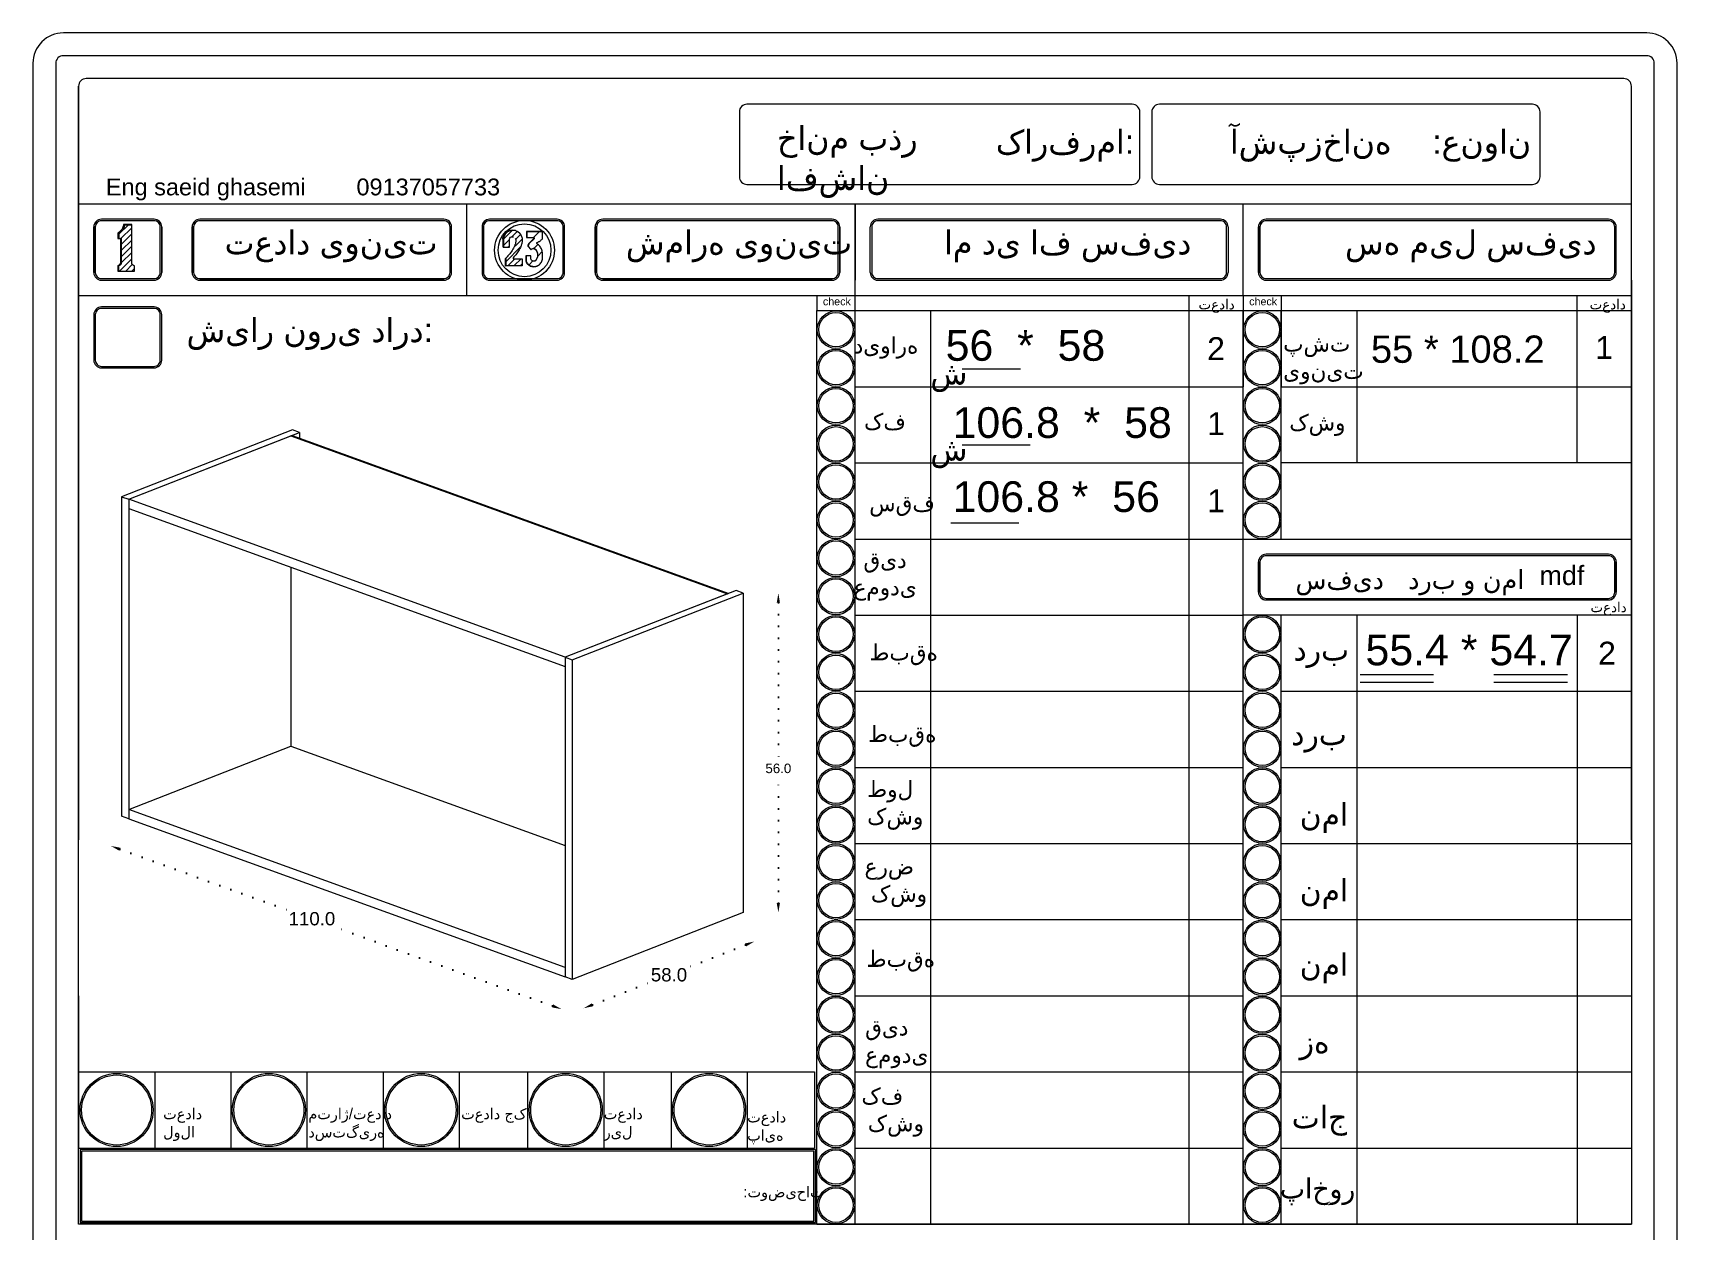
# Model space of a CAD drawing. Header units: inches. Extents: x -1979 to 7680, y -968 to 3127.
# Drawn here: x 4751.2 to 5183.2, y 2171.5 to 2486.3 of the extents above; entities that cross this region are included whole.
import ezdxf

# ---------------------------------------------------------------- set-up
doc = ezdxf.new("R2010")
doc.units = ezdxf.units.IN
doc.header["$MEASUREMENT"] = 0
doc.linetypes.add('ACAD_ISO07W100', pattern=[3, 0, -3])
doc.styles.get("Standard").update_dxf_attribs({"font": 'arial.ttf'})
doc.dimstyles.new('Copy of Standard', dxfattribs={"dimtxt": 2.5, "dimasz": 2.5, "dimexe": 0.18, "dimexo": 0.0625, "dimgap": 0.09, "dimtad": 0, "dimtih": 1, "dimtoh": 1, "dimdec": 1, "dimzin": 0, "dimdsep": 46, "dimtxsty": 'Standard', "dimcen": 0.09, "dimse1": 1, "dimse2": 1, "dimadec": 0, "dimazin": 0, "dimtfac": 1, "dimtdec": 1, "dimtix": 1, "dimtofl": 0, "dimtmove": 0, "dimatfit": 3, "dimfxl": 1, "dimtolj": 1, "dimtzin": 0, "dimarcsym": 0})
doc.dimstyles.get("Standard").update_dxf_attribs({"dimtxt": 3.5, "dimasz": 2.5, "dimexe": 0.18, "dimexo": 0.0625, "dimgap": 0.09, "dimtad": 0, "dimtih": 1, "dimtoh": 1, "dimdec": 1, "dimzin": 0, "dimdsep": 46, "dimtxsty": 'Standard', "dimcen": 0.09, "dimse1": 1, "dimse2": 1, "dimadec": 0, "dimazin": 0, "dimtfac": 1, "dimtdec": 1, "dimtix": 1, "dimtofl": 0, "dimtmove": 0, "dimatfit": 3, "dimfxl": 1, "dimtolj": 1, "dimtzin": 0, "dimarcsym": 0})

# ---------------------------------------------------------------- blocks, each defined once
blk = doc.blocks.new('*D516')
at = {"color": 0, "linetype": 'ACAD_ISO07W100', "lineweight": -2, "transparency": 16777216}
for p, q in [((4947.02, 2336.66), (4947.02, 2294.47)), ((4947.02, 2257.73), (4947.02, 2291.73))]:
    blk.add_line(p, q, dxfattribs=at)
at = {"color": 0, "transparency": 16777216}
for points in [[(4946.6, 2336.66), (4947.44, 2336.66), (4947.02, 2339.16)], [(4946.6, 2257.73), (4947.44, 2257.73), (4947.02, 2255.23)]]:
    blk.add_solid(points, dxfattribs=at)
at = {"layer": 'Defpoints', "color": 0, "transparency": 16777216}
for p in [(4937.76, 2339.16), (4947.02, 2339.16), (4937.76, 2255.23)]:
    blk.add_point(p, dxfattribs=at)
at = {"color": 0, "lineweight": 20, "transparency": 16777216, "insert": (4947.02, 2293.1), "char_height": 2.5, "attachment_point": 5}
blk.add_mtext('\\A1;56.0', dxfattribs=at)
blk = doc.blocks.new('*D517')
at = {"color": 0, "linetype": 'ACAD_ISO07W100', "lineweight": -2, "transparency": 16777216}
for p, q in [((4938.4, 2246.73), (4922.92, 2240.68)), ((4898.19, 2231.01), (4913.66, 2237.06))]:
    blk.add_line(p, q, dxfattribs=at)
at = {"color": 0, "transparency": 16777216}
for points in [[(4938.25, 2247.11), (4938.55, 2246.34), (4940.73, 2247.64)], [(4898.04, 2231.4), (4898.34, 2230.62), (4895.86, 2230.1)]]:
    blk.add_solid(points, dxfattribs=at)
at = {"layer": 'Defpoints', "color": 0, "transparency": 16777216}
for p in [(4937.76, 2255.23), (4892.89, 2237.69), (4895.86, 2230.1)]:
    blk.add_point(p, dxfattribs=at)
at = {"color": 0, "lineweight": 20, "transparency": 16777216, "insert": (4918.29, 2238.87), "char_height": 3.5, "attachment_point": 5}
blk.add_mtext('\\A1;58.0', dxfattribs=at)
blk = doc.blocks.new('*D518')
at = {"color": 0, "linetype": 'ACAD_ISO07W100', "lineweight": -2, "transparency": 16777216}
for p, q in [((4774, 2271.87), (4819.3, 2255.48)), ((4887.71, 2230.71), (4829.67, 2251.72))]:
    blk.add_line(p, q, dxfattribs=at)
at = {"color": 0, "transparency": 16777216}
for points in [[(4774.14, 2272.27), (4773.86, 2271.48), (4771.65, 2272.73)], [(4887.85, 2231.1), (4887.57, 2230.32), (4890.06, 2229.86)]]:
    blk.add_solid(points, dxfattribs=at)
at = {"layer": 'Defpoints', "color": 0, "transparency": 16777216}
for p in [(4774.48, 2280.56), (4771.65, 2272.73), (4892.89, 2237.69)]:
    blk.add_point(p, dxfattribs=at)
at = {"color": 0, "lineweight": 20, "transparency": 16777216, "insert": (4824.48, 2253.6), "char_height": 3.5, "attachment_point": 5}
blk.add_mtext('\\A1;110.0', dxfattribs=at)

msp = doc.modelspace()

# ---------------------------------------------------------------- hatches: boundary and pattern name
at = {"lineweight": 20}
h = msp.add_hatch(dxfattribs=at)
h.set_pattern_fill('ANSI31', color=256, scale=9.218651)
h.set_pattern_definition([(45, (4027.8975, 2974.9671), (-0.8148213, 0.8148213), [])])
h.paths.add_polyline_path([(4777.66, 2425.22), (4777.57, 2425.26), (4777.49, 2425.31), (4777.41, 2425.38), (4777.34, 2425.45), (4777.28, 2425.53), (4777.23, 2425.61), (4777.19, 2425.7), (4777.16, 2425.8), (4777.14, 2425.9), (4777.14, 2426), (4777.14, 2435.92), (4775.27, 2435.92), (4775.25, 2435.69), (4775.2, 2435.46), (4775.13, 2435.24), (4775.04, 2435.02), (4774.94, 2434.81), (4774.82, 2434.62), (4774.68, 2434.43), (4774.52, 2434.25), (4774.35, 2434.09), (4774.17, 2433.95), (4773.98, 2433.82), (4773.77, 2433.71), (4773.77, 2432.3), (4774.18, 2432.3), (4774.48, 2432.28), (4774.48, 2426.04), (4774.47, 2425.94), (4774.45, 2425.85), (4774.42, 2425.76), (4774.37, 2425.67), (4774.32, 2425.59), (4774.26, 2425.51), (4774.2, 2425.44), (4774.12, 2425.38), (4774.04, 2425.32), (4773.95, 2425.28), (4773.86, 2425.24), (4773.77, 2425.21), (4773.77, 2423.78), (4777.86, 2423.78), (4777.86, 2425.16), (4777.76, 2425.18)])
h = msp.add_hatch(dxfattribs=at)
h.set_pattern_fill('ANSI31', color=256, scale=9.218651)
h.set_pattern_definition([(45, (4239.4527, 3002.742), (-0.8148213, 0.8148213), [])])
h.paths.add_polyline_path([(4879.68, 2427), (4877.32, 2427), (4877.32, 2427.28), (4877.56, 2427.51), (4877.79, 2427.74), (4878.01, 2427.99), (4878.22, 2428.25), (4878.42, 2428.52), (4878.61, 2428.79), (4878.79, 2429.07), (4878.95, 2429.36), (4879.11, 2429.66), (4879.25, 2429.96), (4879.38, 2430.26), (4879.42, 2430.38), (4879.49, 2430.57), (4879.56, 2430.77), (4879.61, 2430.97), (4879.65, 2431.17), (4879.68, 2431.37), (4879.7, 2431.58), (4879.71, 2431.78), (4879.71, 2431.99), (4879.7, 2432.19), (4879.68, 2432.4), (4879.48, 2433.09), (4879.09, 2433.7), (4878.55, 2434.18), (4877.96, 2434.45), (4877.34, 2434.54), (4876.63, 2434.44), (4875.98, 2434.14), (4875.44, 2433.67), (4875.06, 2433.06), (4874.86, 2432.38), (4874.87, 2431.66), (4874.87, 2430.01), (4876.34, 2430.01), (4876.34, 2432.18), (4876.48, 2432.44), (4876.67, 2432.62), (4876.91, 2432.74), (4877.17, 2432.78), (4877.34, 2432.76), (4877.44, 2432.74), (4877.44, 2432.74), (4877.6, 2432.72), (4877.84, 2432.6), (4878.03, 2432.41), (4878.15, 2432.18), (4878.2, 2431.92), (4878.2, 2431.75), (4878.19, 2431.59), (4878.17, 2431.42), (4878.15, 2431.25), (4878.12, 2431.09), (4878.08, 2430.93), (4878.03, 2430.77), (4877.97, 2430.61), (4877.91, 2430.46), (4877.84, 2430.3), (4877.76, 2430.13), (4877.6, 2429.81), (4877.43, 2429.5), (4877.24, 2429.19), (4877.05, 2428.89), (4876.84, 2428.6), (4876.62, 2428.31), (4876.4, 2428.04), (4876.16, 2427.77), (4875.91, 2427.51), (4875.65, 2427.27), (4875.39, 2427.03), (4875.39, 2425.2), (4879.68, 2425.2)])
h = msp.add_hatch(dxfattribs=at)
h.set_pattern_fill('ANSI31', color=256, scale=17)
h.set_pattern_definition([(45, (3849.7208, 3316.925), (-1.502602, 1.502602), [])])
h.paths.add_polyline_path([(4885.05, 2434.13), (4880.94, 2434.13), (4880.94, 2432.55), (4882.73, 2432.55), (4882.83, 2432.52), (4882.83, 2432.25), (4881.57, 2430.97), (4881.49, 2430.88), (4881.45, 2430.83), (4881.42, 2430.78), (4881.39, 2430.72), (4881.37, 2430.67), (4881.35, 2430.61), (4881.34, 2430.55), (4881.32, 2430.49), (4881.31, 2430.37), (4881.31, 2430.31), (4882.06, 2429.44), (4882.08, 2429.47), (4882.18, 2429.54), (4882.28, 2429.59), (4882.38, 2429.63), (4882.5, 2429.65), (4882.61, 2429.66), (4882.71, 2429.66), (4882.82, 2429.65), (4882.94, 2429.63), (4883.04, 2429.59), (4883.14, 2429.54), (4883.23, 2429.47), (4883.32, 2429.39), (4883.45, 2429.22), (4883.57, 2429.04), (4883.67, 2428.84), (4883.75, 2428.64), (4883.81, 2428.43), (4883.85, 2428.21), (4883.86, 2427.99), (4883.85, 2427.77), (4883.81, 2427.55), (4883.76, 2427.34), (4883.68, 2427.14), (4883.58, 2426.94), (4883.51, 2426.8), (4883.42, 2426.67), (4883.29, 2426.56), (4883.15, 2426.48), (4883.06, 2426.45), (4882.9, 2426.4), (4882.74, 2426.39), (4882.58, 2426.4), (4882.42, 2426.45), (4882.28, 2426.53), (4882.16, 2426.64), (4882.06, 2426.77), (4881.99, 2426.91), (4881.99, 2427.73), (4880.75, 2427.73), (4880.75, 2426.4), (4880.84, 2426.2), (4880.94, 2426), (4881.07, 2425.81), (4881.22, 2425.64), (4881.39, 2425.49), (4881.56, 2425.35), (4881.76, 2425.24), (4881.96, 2425.14), (4882.17, 2425.06), (4882.39, 2425.01), (4882.61, 2424.98), (4882.84, 2424.97), (4883.11, 2424.99), (4883.38, 2425.05), (4883.64, 2425.13), (4883.83, 2425.22), (4884.03, 2425.34), (4884.25, 2425.51), (4884.45, 2425.7), (4884.62, 2425.91), (4884.77, 2426.14), (4884.89, 2426.39), (4884.99, 2426.65), (4885.05, 2426.91), (4885.05, 2428.3), (4885.04, 2428.57), (4885, 2428.84), (4884.95, 2429.1), (4884.87, 2429.36), (4884.77, 2429.6), (4884.64, 2429.84), (4884.5, 2430.07), (4884.34, 2430.28), (4884.16, 2430.48), (4883.97, 2430.67), (4883.76, 2430.83), (4883.54, 2430.98), (4883.54, 2431.25), (4883.68, 2431.3), (4883.83, 2431.36), (4883.97, 2431.42), (4884.1, 2431.49), (4884.24, 2431.57), (4884.37, 2431.65), (4884.49, 2431.74), (4884.61, 2431.84), (4884.73, 2431.94), (4884.84, 2432.04), (4884.95, 2432.16), (4885.05, 2432.27)])

# ---------------------------------------------------------------- linework, layer by layer
for p, q in [((4763.16, 2173.37), (4763.16, 2472.34)), ((5171.16, 2441.37), (4763.16, 2441.37)), ((4763.16, 2262.38), (4763.16, 2441.37)), ((4865.16, 2417.37), (4865.16, 2441.37)), ((4967.16, 2417.37), (4967.16, 2441.37)), ((4967.16, 2441.37), (4967.16, 2421.37)), ((5069.16, 2417.37), (5069.16, 2441.37)), ((4783, 2437.37), (4769.16, 2437.37)), ((4859.16, 2437.37), (4795, 2437.37)), ((4888.87, 2437.37), (4871.16, 2437.37)), ((4961.16, 2437.37), (4900.87, 2437.37)), ((5063.16, 2437.37), (4973.16, 2437.37)), ((5165.16, 2437.37), (5075.16, 2437.37)), ((4767.16, 2423.37), (4767.16, 2435.37)), ((4773.77, 2433.71), (4773.77, 2432.3)), ((4785, 2435.37), (4785, 2423.37)), ((4793, 2423.37), (4793, 2435.37)), ((4861.16, 2423.37), (4861.16, 2435.37)), ((4869.16, 2435.37), (4869.16, 2423.37)), ((4880.83, 2434.18), (4880.83, 2432.55)), ((4880.83, 2432.55), (4880.94, 2432.55)), ((4880.94, 2434.13), (4880.94, 2432.55)), ((4880.94, 2432.55), (4882.73, 2432.55)), ((4882.73, 2432.55), (4882.83, 2432.52)), ((4882.83, 2432.52), (4882.83, 2432.25)), ((4890.87, 2423.37), (4890.87, 2435.37)), ((4898.87, 2423.37), (4898.87, 2435.37)), ((4963.16, 2435.37), (4963.16, 2423.37)), ((4971.16, 2423.37), (4971.16, 2435.37)), ((5065.16, 2435.37), (5065.16, 2423.37)), ((5073.16, 2423.37), (5073.16, 2435.37)), ((5167.16, 2423.37), (5167.16, 2435.37)), ((4773.77, 2423.78), (4777.86, 2423.78)), ((4883.06, 2426.45), (4882.9, 2426.4)), ((4769.16, 2421.37), (4783, 2421.37)), ((4859.16, 2421.37), (4795, 2421.37)), ((4871.16, 2421.37), (4888.87, 2421.37)), ((4961.16, 2421.37), (4900.87, 2421.37)), ((4973.16, 2421.37), (5063.16, 2421.37)), ((5075.16, 2421.37), (5165.16, 2421.37)), ((5171.16, 2421.37), (5171.16, 2173.37)), ((4763.16, 2417.37), (5171.16, 2417.37)), ((4957.16, 2417.37), (4957.16, 2413.37)), ((4967.16, 2173.37), (4967.16, 2417.37)), ((5054.98, 2173.37), (5054.98, 2417.37)), ((5069.16, 2417.37), (5069.16, 2393.37)), ((5079.16, 2417.37), (5079.16, 2393.37)), ((5156.94, 2373.37), (5156.94, 2417.37)), ((4957.16, 2413.37), (5171.16, 2413.37)), ((4957.16, 2173.37), (4957.16, 2413.37)), ((4986.97, 2413.37), (4986.97, 2173.37)), ((5069.16, 2257.37), (5069.16, 2413.37)), ((5069.16, 2173.37), (5069.16, 2413.37)), ((5079.16, 2353.37), (5079.16, 2413.37)), ((5079.16, 2353.37), (5079.16, 2413.37)), ((5079.16, 2413.37), (5079.16, 2393.37)), ((5098.97, 2413.37), (5098.97, 2373.37)), ((4995.32, 2398.12), (5010.65, 2398.12)), ((4967.16, 2393.37), (5069.16, 2393.37)), ((5079.16, 2393.37), (5171.16, 2393.37)), ((4995.32, 2378.12), (5013.21, 2378.12)), ((4967.16, 2373.37), (5069.16, 2373.37)), ((5171.16, 2373.37), (5079.16, 2373.37)), ((5171.16, 2373.37), (5151.16, 2373.37)), ((4992.32, 2357.62), (5010.21, 2357.62)), ((4967.16, 2353.37), (5171.16, 2353.37)), ((5073.16, 2339.37), (5073.16, 2347.37)), ((5165.16, 2349.37), (5075.16, 2349.37)), ((5167.16, 2347.37), (5167.16, 2339.37)), ((5165.16, 2337.37), (5075.16, 2337.37)), ((4967.16, 2333.37), (5069.16, 2333.37)), ((5171.16, 2333.37), (5069.16, 2333.37)), ((5079.16, 2173.37), (5079.16, 2333.37)), ((5098.97, 2333.37), (5098.97, 2173.37)), ((5156.94, 2333.37), (5156.94, 2173.37)), ((5099.85, 2317.76), (5119.19, 2317.76)), ((5099.85, 2315.75), (5119.19, 2315.75)), ((5135.03, 2317.76), (5154.36, 2317.76)), ((5135.03, 2315.75), (5154.36, 2315.75)), ((4967.16, 2313.37), (5069.16, 2313.37)), ((4967.16, 2313.37), (4986.97, 2313.37)), ((4967.16, 2313.37), (5069.16, 2313.37)), ((5035.67, 2313.37), (5069.16, 2313.37)), ((5079.16, 2313.37), (5171.16, 2313.37)), ((4967.16, 2293.37), (4986.97, 2293.37)), ((4967.16, 2293.37), (5069.16, 2293.37)), ((5079.16, 2293.37), (5171.16, 2293.37)), ((5079.16, 2293.37), (5171.16, 2293.37)), ((4967.16, 2273.37), (5069.16, 2273.37)), ((5079.16, 2273.37), (5171.16, 2273.37)), ((4967.16, 2253.37), (5069.16, 2253.37)), ((5054.98, 2253.37), (5069.16, 2253.37)), ((5079.16, 2253.37), (5171.16, 2253.37)), ((4763.16, 2233.37), (4763.16, 2193.37)), ((4763.16, 2233.37), (4763.16, 2193.37)), ((4967.16, 2233.37), (5069.16, 2233.37)), ((5054.98, 2233.37), (5069.16, 2233.37)), ((5079.16, 2233.37), (5171.16, 2233.37)), ((5079.16, 2233.37), (5171.16, 2233.37)), ((4763.16, 2213.37), (4956.54, 2213.37)), ((4783.16, 2213.37), (4783.16, 2193.37)), ((4803.16, 2213.37), (4803.16, 2193.37)), ((4823.16, 2213.37), (4823.16, 2193.37)), ((4843.16, 2213.37), (4843.16, 2193.37)), ((4863.16, 2213.37), (4863.16, 2193.37)), ((4881.15, 2213.37), (4881.15, 2193.37)), ((4901.15, 2213.37), (4901.15, 2193.37)), ((4918.83, 2213.37), (4918.83, 2193.37)), ((4938.83, 2213.37), (4938.83, 2193.37)), ((4956.54, 2213.37), (4956.54, 2193.37)), ((4967.16, 2213.37), (5069.16, 2213.37)), ((4967.16, 2213.37), (5069.16, 2213.37)), ((5054.98, 2213.37), (5069.16, 2213.37)), ((5079.16, 2213.37), (5171.16, 2213.37)), ((5079.16, 2213.37), (5171.16, 2213.37)), ((4763.16, 2193.37), (4956.54, 2193.37)), ((4967.16, 2193.37), (5069.16, 2193.37)), ((4967.16, 2193.37), (5069.16, 2193.37)), ((5054.98, 2193.37), (5069.16, 2193.37)), ((5079.16, 2193.37), (5171.16, 2193.37)), ((5079.16, 2193.37), (5171.16, 2193.37)), ((4957.16, 2173.37), (4763.16, 2173.37)), ((4957.16, 2173.37), (5069.16, 2173.37)), ((4957.16, 2173.37), (5171.16, 2173.37)), ((4957.16, 2173.37), (5069.16, 2173.37))]:
    msp.add_line(p, q, dxfattribs=at)
at = {"linetype": 'Continuous', "lineweight": 20, "extrusion": (0, 0.92657, 0.376122)}
for p, q in [((4819.35, 2382.02), (4774.48, 2364.49)), ((4776.35, 2363.81), (4821.21, 2381.35)), ((4776.35, 2363.81), (4818.97, 2380.47)), ((4819.31, 2380.6), (4818.97, 2380.47)), ((4933.65, 2338.96), (4818.97, 2380.47)), ((4818.97, 2380.47), (4933.65, 2338.96)), ((4819.31, 2380.6), (4933.99, 2339.09)), ((4821.21, 2381.35), (4819.35, 2382.02)), ((4821.21, 2381.35), (4821.21, 2379.91)), ((4774.48, 2364.49), (4776.35, 2363.81)), ((4774.48, 2364.49), (4774.48, 2280.56)), ((4891.03, 2322.3), (4776.35, 2363.81)), ((4776.35, 2363.81), (4776.35, 2361.41)), ((4776.35, 2363.81), (4776.35, 2279.88)), ((4776.35, 2361.41), (4891.03, 2319.9)), ((4818.97, 2345.98), (4818.97, 2298.94)), ((4935.9, 2339.83), (4891.03, 2322.3)), ((4933.65, 2338.96), (4891.03, 2322.3)), ((4892.89, 2321.62), (4937.76, 2339.16)), ((4933.99, 2339.09), (4933.65, 2338.96)), ((4937.76, 2339.16), (4935.9, 2339.83)), ((4937.76, 2339.16), (4937.76, 2255.23)), ((4891.03, 2322.3), (4891.03, 2319.9)), ((4891.03, 2322.3), (4892.89, 2321.62)), ((4891.03, 2322.3), (4891.03, 2238.37)), ((4892.89, 2321.62), (4892.89, 2237.69)), ((4776.35, 2282.28), (4818.97, 2298.94)), ((4818.97, 2298.94), (4891.03, 2272.85)), ((4891.03, 2240.77), (4776.35, 2282.28)), ((4776.35, 2282.28), (4776.35, 2279.88)), ((4776.35, 2279.88), (4774.48, 2280.56)), ((4776.35, 2279.88), (4891.03, 2238.37)), ((4937.76, 2255.23), (4892.89, 2237.69)), ((4891.03, 2240.77), (4891.03, 2238.37)), ((4892.89, 2237.69), (4891.03, 2238.37))]:
    msp.add_line(p, q, dxfattribs=at)
at = {"lineweight": 20}
for points in [[(4759.16, 1880.34), (5175.16, 1880.34, 0.414214), (5183.16, 1888.34), (5183.16, 2478.34, 0.414214), (5175.16, 2486.34), (4759.16, 2486.34, 0.414214), (4751.16, 2478.34), (4751.16, 1888.34, 0.414214)], [(4759.16, 1886.34), (5175.16, 1886.34, 0.414214), (5177.16, 1888.34), (5177.16, 2478.34, 0.414214), (5175.16, 2480.34), (4759.16, 2480.34, 0.414214), (4757.16, 2478.34), (4757.16, 1888.34, 0.414214)], [(5042.01, 2465.58, 0.414214), (5040.01, 2467.58), (4938.77, 2467.58, 0.414214), (4936.77, 2465.58), (4936.77, 2448.55, 0.414214), (4938.77, 2446.55), (5040.01, 2446.55, 0.414214), (5042.01, 2448.55)], [(5047.14, 2446.55), (5145.14, 2446.55, 0.414214), (5147.14, 2448.55), (5147.14, 2465.58, 0.414214), (5145.14, 2467.58), (5047.14, 2467.58, 0.414214), (5045.14, 2465.58), (5045.14, 2448.55, 0.414214)], [(5147.14, 2465.58, 0.414214), (5145.14, 2467.58), (5047.14, 2467.58, 0.414214), (5045.14, 2465.58), (5045.14, 2448.55, 0.414214), (5047.14, 2446.55), (5145.14, 2446.55, 0.414214), (5147.14, 2448.55)], [(4785, 2435.37, 0.414214), (4783, 2437.37), (4769.16, 2437.37, 0.414214), (4767.16, 2435.37), (4767.16, 2423.37, 0.414214), (4769.16, 2421.37), (4783, 2421.37, 0.414214), (4785, 2423.37)], [(4784.6, 2435.37, 0.414214), (4783, 2436.97), (4769.16, 2436.97, 0.414214), (4767.56, 2435.37), (4767.56, 2423.37, 0.414214), (4769.16, 2421.77), (4783, 2421.77, 0.414214), (4784.6, 2423.37)], [(4861.16, 2435.37, 0.414214), (4859.16, 2437.37), (4795, 2437.37, 0.414214), (4793, 2435.37), (4793, 2423.37, 0.414214), (4795, 2421.37), (4859.16, 2421.37, 0.414214), (4861.16, 2423.37)], [(4860.76, 2435.37, 0.414214), (4859.16, 2436.97), (4795, 2436.97, 0.414214), (4793.4, 2435.37), (4793.4, 2423.37, 0.414214), (4795, 2421.77), (4859.16, 2421.77, 0.414214), (4860.76, 2423.37)], [(4890.87, 2435.37, 0.414214), (4888.87, 2437.37), (4871.16, 2437.37, 0.414214), (4869.16, 2435.37), (4869.16, 2423.37, 0.414214), (4871.16, 2421.37), (4888.87, 2421.37, 0.414214), (4890.87, 2423.37)], [(4890.47, 2435.37, 0.414214), (4888.87, 2436.97), (4871.16, 2436.97, 0.414214), (4869.56, 2435.37), (4869.56, 2423.37, 0.414214), (4871.16, 2421.77), (4888.87, 2421.77, 0.414214), (4890.47, 2423.37)], [(4963.16, 2435.37, 0.414214), (4961.16, 2437.37), (4900.87, 2437.37, 0.414214), (4898.87, 2435.37), (4898.87, 2423.37, 0.414214), (4900.87, 2421.37), (4961.16, 2421.37, 0.414214), (4963.16, 2423.37)], [(4962.76, 2435.37, 0.414214), (4961.16, 2436.97), (4900.87, 2436.97, 0.414214), (4899.27, 2435.37), (4899.27, 2423.37, 0.414214), (4900.87, 2421.77), (4961.16, 2421.77, 0.414214), (4962.76, 2423.37)], [(5064.76, 2435.37, 0.414214), (5063.16, 2436.97), (4973.16, 2436.97, 0.414214), (4971.56, 2435.37), (4971.56, 2423.37, 0.414214), (4973.16, 2421.77), (5063.16, 2421.77, 0.414214), (5064.76, 2423.37)], [(5167.16, 2435.37, 0.414214), (5165.16, 2437.37), (5075.16, 2437.37, 0.414214), (5073.16, 2435.37), (5073.16, 2423.37, 0.414214), (5075.16, 2421.37), (5165.16, 2421.37, 0.414214), (5167.16, 2423.37)], [(5166.76, 2435.37, 0.414214), (5165.16, 2436.97), (5075.16, 2436.97, 0.414214), (5073.56, 2435.37), (5073.56, 2423.37, 0.414214), (5075.16, 2421.77), (5165.16, 2421.77, 0.414214), (5166.76, 2423.37)], [(4785, 2412.33, 0.414214), (4783, 2414.33), (4769.16, 2414.33, 0.414214), (4767.16, 2412.33), (4767.16, 2400.33, 0.414214), (4769.16, 2398.33), (4783, 2398.33, 0.414214), (4785, 2400.33)], [(4785, 2412.33, 0.414214), (4783, 2414.33), (4769.16, 2414.33, 0.414214), (4767.16, 2412.33), (4767.16, 2400.33, 0.414214), (4769.16, 2398.33), (4783, 2398.33, 0.414214), (4785, 2400.33)], [(4784.6, 2412.33, 0.414214), (4783, 2413.93), (4769.16, 2413.93, 0.414214), (4767.56, 2412.33), (4767.56, 2400.33, 0.414214), (4769.16, 2398.73), (4783, 2398.73, 0.414214), (4784.6, 2400.33)], [(4784.6, 2412.33, 0.414214), (4783, 2413.93), (4769.16, 2413.93, 0.414214), (4767.56, 2412.33), (4767.56, 2400.33, 0.414214), (4769.16, 2398.73), (4783, 2398.73, 0.414214), (4784.6, 2400.33)], [(5167.16, 2347.37, 0.414214), (5165.16, 2349.37), (5075.16, 2349.37, 0.414214), (5073.16, 2347.37), (5073.16, 2339.37, 0.414214), (5075.16, 2337.37), (5165.16, 2337.37, 0.414214), (5167.16, 2339.37)], [(5166.76, 2347.37, 0.414214), (5165.16, 2348.97), (5075.16, 2348.97, 0.414214), (5073.56, 2347.37), (5073.56, 2339.37, 0.414214), (5075.16, 2337.77), (5165.16, 2337.77, 0.414214), (5166.76, 2339.37)]]:
    msp.add_lwpolyline(points, format="xyb", close=True, dxfattribs=at)
for points in [[(5171.16, 2274.31), (5171.16, 2472.34, 0.414214), (5169.16, 2474.34), (4765.16, 2474.34, 0.414214), (4763.16, 2472.34), (4763.16, 2274.31)], [(5042.01, 2465.58, 0.414214), (5040.01, 2467.58), (4938.77, 2467.58, 0.414214), (4936.77, 2465.58), (4936.77, 2448.55, 0.414214), (4938.77, 2446.55), (5040.01, 2446.55, 0.414214), (5042.01, 2448.55), (5042.01, 2465.58)]]:
    msp.add_lwpolyline(points, format="xyb", dxfattribs=at)
for points in [[(4773.45, 2423.72), (4777.86, 2423.72), (4777.86, 2423.78), (4777.86, 2425.16), (4777.76, 2425.18), (4777.66, 2425.22), (4777.57, 2425.26), (4777.49, 2425.31), (4777.41, 2425.38), (4777.34, 2425.45), (4777.28, 2425.53), (4777.23, 2425.61), (4777.19, 2425.7), (4777.16, 2425.8), (4777.14, 2425.9), (4777.14, 2426), (4777.14, 2435.92), (4777.14, 2435.98), (4774.97, 2435.98), (4774.94, 2435.75), (4774.9, 2435.52), (4774.83, 2435.29), (4774.74, 2435.07), (4774.64, 2434.86), (4774.51, 2434.66), (4774.37, 2434.47), (4774.21, 2434.3), (4774.04, 2434.13), (4773.86, 2433.99), (4773.66, 2433.86), (4773.45, 2433.74), (4773.45, 2432.3), (4773.77, 2432.3), (4774.18, 2432.3), (4774.18, 2426), (4774.16, 2425.9), (4774.14, 2425.81), (4774.11, 2425.71), (4774.06, 2425.62), (4774.01, 2425.54), (4773.95, 2425.46), (4773.88, 2425.39), (4773.81, 2425.33), (4773.73, 2425.27), (4773.64, 2425.23), (4773.55, 2425.19), (4773.45, 2425.16), (4773.45, 2423.72), (4773.77, 2423.78), (4773.77, 2425.21), (4773.86, 2425.24), (4773.95, 2425.28), (4774.04, 2425.32), (4774.12, 2425.38), (4774.2, 2425.44), (4774.26, 2425.51), (4774.32, 2425.59), (4774.37, 2425.67), (4774.42, 2425.76), (4774.45, 2425.85), (4774.47, 2425.94), (4774.48, 2426.04), (4774.48, 2432.28), (4774.18, 2432.3)], [(4773.45, 2433.74), (4773.77, 2433.71), (4773.98, 2433.82), (4774.17, 2433.95), (4774.35, 2434.09), (4774.52, 2434.25), (4774.68, 2434.43), (4774.82, 2434.62), (4774.94, 2434.81), (4775.04, 2435.02), (4775.13, 2435.24), (4775.2, 2435.46), (4775.25, 2435.69), (4775.27, 2435.92)], [(4774.97, 2435.98), (4775.27, 2435.92), (4777.14, 2435.92)], [(4874.68, 2430.01), (4874.68, 2431.68), (4874.67, 2432.4), (4874.87, 2433.09), (4875.26, 2433.7), (4875.8, 2434.18), (4876.46, 2434.48), (4877.17, 2434.59), (4877.89, 2434.48), (4877.96, 2434.45), (4878.55, 2434.18), (4879.09, 2433.7), (4879.48, 2433.09), (4879.68, 2432.4), (4879.7, 2432.19), (4879.71, 2431.99), (4879.71, 2431.78), (4879.7, 2431.58), (4879.68, 2431.37), (4879.65, 2431.17), (4879.61, 2430.97), (4879.56, 2430.77), (4879.49, 2430.57), (4879.42, 2430.38), (4879.38, 2430.26), (4879.25, 2429.96), (4879.11, 2429.66), (4878.95, 2429.36), (4878.79, 2429.07), (4878.61, 2428.79), (4878.42, 2428.52), (4878.22, 2428.25), (4878.01, 2427.99), (4877.79, 2427.74), (4877.56, 2427.51), (4877.32, 2427.28), (4877.32, 2427), (4879.68, 2427), (4879.68, 2425.2), (4879.68, 2425.16), (4875.2, 2425.16)], [(4874.68, 2430.01), (4874.87, 2430.01), (4876.34, 2430.01), (4876.34, 2432.13), (4876.36, 2432.2), (4876.48, 2432.44), (4876.67, 2432.63), (4876.91, 2432.75), (4877.18, 2432.79), (4877.34, 2432.76), (4877.44, 2432.75), (4877.44, 2432.74)], [(4874.87, 2430.01), (4874.87, 2431.66), (4874.86, 2432.38), (4875.06, 2433.06), (4875.44, 2433.67), (4875.98, 2434.14), (4876.63, 2434.44), (4877.34, 2434.54), (4877.96, 2434.45)], [(4877.87, 2432.44), (4877.99, 2432.2), (4878.04, 2431.94), (4878.04, 2431.77), (4878.03, 2431.6), (4878.02, 2431.43), (4877.99, 2431.27), (4877.96, 2431.1), (4877.92, 2430.94), (4877.87, 2430.78), (4877.82, 2430.62), (4877.75, 2430.46), (4877.68, 2430.31), (4877.6, 2430.13), (4877.44, 2429.81), (4877.27, 2429.49), (4877.08, 2429.18), (4876.88, 2428.88), (4876.67, 2428.58), (4876.45, 2428.3), (4876.22, 2428.02), (4875.98, 2427.75), (4875.73, 2427.49), (4875.47, 2427.24), (4875.2, 2427), (4875.2, 2425.16), (4875.39, 2425.2), (4879.68, 2425.2)], [(4882.73, 2432.27), (4881.46, 2430.98), (4881.38, 2430.89), (4881.34, 2430.84), (4881.31, 2430.79), (4881.28, 2430.73), (4881.26, 2430.68), (4881.24, 2430.62), (4881.22, 2430.56), (4881.21, 2430.5), (4881.2, 2430.38), (4881.2, 2430.32), (4882, 2429.39), (4882.06, 2429.44), (4882.08, 2429.47), (4882.18, 2429.54), (4882.28, 2429.59), (4882.38, 2429.63), (4882.5, 2429.65), (4882.61, 2429.66)], [(4882.73, 2432.55), (4882.73, 2432.27), (4882.83, 2432.25), (4881.57, 2430.97), (4881.49, 2430.88), (4881.45, 2430.83), (4881.42, 2430.78), (4881.39, 2430.72), (4881.37, 2430.67), (4881.35, 2430.61), (4881.34, 2430.55), (4881.32, 2430.49), (4881.31, 2430.37), (4881.31, 2430.31), (4882.06, 2429.44)], [(4884.25, 2425.51), (4884.45, 2425.7), (4884.62, 2425.91), (4884.77, 2426.14), (4884.89, 2426.39), (4884.99, 2426.65), (4885.05, 2426.91), (4885.05, 2428.3), (4885.04, 2428.57), (4885, 2428.84), (4884.95, 2429.1), (4884.87, 2429.36), (4884.77, 2429.6), (4884.64, 2429.84), (4884.5, 2430.07), (4884.34, 2430.28), (4884.16, 2430.48), (4883.97, 2430.67), (4883.76, 2430.83), (4883.54, 2430.98), (4883.54, 2431.25), (4883.68, 2431.3), (4883.83, 2431.36), (4883.97, 2431.42), (4884.1, 2431.49), (4884.24, 2431.57), (4884.37, 2431.65), (4884.49, 2431.74), (4884.61, 2431.84), (4884.73, 2431.94), (4884.84, 2432.04), (4884.95, 2432.16), (4885.05, 2432.27), (4885.05, 2434.13)], [(4875.2, 2427), (4875.39, 2427.03), (4875.39, 2425.2)], [(4882.9, 2426.4), (4882.74, 2426.39), (4882.58, 2426.4), (4882.42, 2426.45), (4882.28, 2426.53), (4882.16, 2426.64), (4882.06, 2426.77), (4881.99, 2426.91), (4881.99, 2427.73), (4880.75, 2427.73), (4880.63, 2427.73), (4880.63, 2426.37), (4880.72, 2426.16), (4880.83, 2425.96), (4880.96, 2425.78), (4881.11, 2425.6), (4881.27, 2425.45), (4881.45, 2425.31), (4881.65, 2425.19), (4881.85, 2425.09), (4882.07, 2425.02), (4882.29, 2424.96), (4882.51, 2424.93), (4882.74, 2424.92), (4883.02, 2424.95), (4883.28, 2425), (4883.55, 2425.09), (4883.8, 2425.2), (4883.83, 2425.22), (4884.03, 2425.34), (4884.25, 2425.51)], [(4880.75, 2427.73), (4880.75, 2426.4), (4880.84, 2426.2), (4880.94, 2426), (4881.07, 2425.81), (4881.22, 2425.64), (4881.39, 2425.49), (4881.56, 2425.35), (4881.76, 2425.24), (4881.96, 2425.14), (4882.17, 2425.06), (4882.39, 2425.01), (4882.61, 2424.98), (4882.84, 2424.97), (4883.11, 2424.99), (4883.38, 2425.05), (4883.64, 2425.13), (4883.83, 2425.22)]]:
    msp.add_lwpolyline(points, dxfattribs=at)
for points in [[(4880.94, 2434.13), (4885.05, 2434.13), (4885.05, 2434.18), (4880.83, 2434.18)], [(4882.82, 2429.65), (4882.71, 2429.66), (4882.61, 2429.66), (4882.73, 2429.65), (4882.84, 2429.63), (4882.95, 2429.59), (4883.05, 2429.54), (4883.14, 2429.47), (4883.22, 2429.39), (4883.36, 2429.22), (4883.48, 2429.03), (4883.59, 2428.83), (4883.67, 2428.63), (4883.72, 2428.41), (4883.76, 2428.2), (4883.77, 2427.97), (4883.76, 2427.75), (4883.73, 2427.53), (4883.67, 2427.32), (4883.59, 2427.11), (4883.49, 2426.91), (4883.42, 2426.77), (4883.32, 2426.64), (4883.2, 2426.53), (4883.06, 2426.45), (4883.15, 2426.48), (4883.29, 2426.56), (4883.42, 2426.67), (4883.51, 2426.8), (4883.58, 2426.94), (4883.68, 2427.14), (4883.76, 2427.34), (4883.81, 2427.55), (4883.85, 2427.77), (4883.86, 2427.99), (4883.85, 2428.21), (4883.81, 2428.43), (4883.75, 2428.64), (4883.67, 2428.84), (4883.57, 2429.04), (4883.45, 2429.22), (4883.32, 2429.39), (4883.23, 2429.47), (4883.14, 2429.54), (4883.04, 2429.59), (4882.94, 2429.63)], [(4763.16, 2417.37), (5171.16, 2417.37), (5171.16, 2173.37), (4763.16, 2173.37)], [(4957.16, 2173.37), (4763.16, 2173.37), (4763.16, 2417.37), (5171.16, 2417.37), (5171.16, 2173.37)], [(4956.76, 2192.97), (4763.56, 2192.97), (4763.56, 2173.77), (4956.76, 2173.77)], [(4956.36, 2192.57), (4763.96, 2192.57), (4763.96, 2174.17), (4956.36, 2174.17)]]:
    msp.add_lwpolyline(points, close=True, dxfattribs=at)
for centre, radius in [((4880.34, 2429.23), 7.86), ((4880.34, 2429.23), 6.94), ((4962.16, 2408.37), 4.92), ((4962.16, 2408.37), 4.52), ((5074.16, 2408.37), 4.92), ((5074.16, 2408.37), 4.52), ((4962.16, 2398.37), 4.92), ((4962.16, 2398.37), 4.52), ((5074.16, 2398.37), 4.92), ((5074.16, 2398.37), 4.52), ((4962.16, 2388.37), 4.92), ((5074.16, 2388.37), 4.92), ((4962.16, 2388.37), 4.52), ((5074.16, 2388.37), 4.52), ((4962.16, 2378.37), 4.92), ((4962.16, 2378.37), 4.52), ((5074.16, 2378.37), 4.92), ((5074.16, 2378.37), 4.52), ((4962.16, 2368.37), 4.92), ((4962.16, 2368.37), 4.52), ((5074.16, 2368.37), 4.92), ((5074.16, 2368.37), 4.52), ((4962.16, 2358.37), 4.92), ((5074.16, 2358.37), 4.92), ((4962.16, 2358.37), 4.52), ((5074.16, 2358.37), 4.52), ((4962.16, 2348.37), 4.92), ((4962.16, 2348.37), 4.52), ((4962.16, 2338.37), 4.92), ((4962.16, 2338.37), 4.52), ((4962.16, 2328.37), 4.92), ((4962.16, 2328.37), 4.52), ((5074.16, 2328.37), 4.92), ((5074.16, 2328.37), 4.52), ((4962.16, 2318.37), 4.92), ((4962.16, 2318.37), 4.52), ((5074.16, 2318.37), 4.92), ((5074.16, 2318.37), 4.52), ((4962.16, 2308.37), 4.92), ((4962.16, 2308.37), 4.52), ((5074.16, 2308.37), 4.92), ((5074.16, 2308.37), 4.52), ((4962.16, 2298.37), 4.92), ((4962.16, 2298.37), 4.52), ((5074.16, 2298.37), 4.92), ((5074.16, 2298.37), 4.52), ((4962.16, 2288.37), 4.92), ((4962.16, 2288.37), 4.52), ((5074.16, 2288.37), 4.92), ((5074.16, 2288.37), 4.52), ((4962.16, 2278.37), 4.92), ((4962.16, 2278.37), 4.52), ((5074.16, 2278.37), 4.92), ((5074.16, 2278.37), 4.52), ((4962.16, 2268.37), 4.92), ((4962.16, 2268.37), 4.52), ((5074.16, 2268.37), 4.92), ((5074.16, 2268.37), 4.52), ((4962.16, 2258.37), 4.92), ((4962.16, 2258.37), 4.52), ((5074.16, 2258.37), 4.92), ((5074.16, 2258.37), 4.52), ((4962.16, 2248.37), 4.92), ((4962.16, 2248.37), 4.52), ((5074.16, 2248.37), 4.92), ((5074.16, 2248.37), 4.52), ((4962.16, 2238.37), 4.92), ((4962.16, 2238.37), 4.52), ((5074.16, 2238.37), 4.92), ((5074.16, 2238.37), 4.52), ((4962.16, 2228.37), 4.92), ((4962.16, 2228.37), 4.52), ((5074.16, 2228.37), 4.92), ((5074.16, 2228.37), 4.52), ((4962.16, 2218.37), 4.92), ((4962.16, 2218.37), 4.52), ((5074.16, 2218.37), 4.92), ((5074.16, 2218.37), 4.52), ((4773.16, 2203.37), 9.6), ((4773.16, 2203.37), 9.2), ((4813.16, 2203.37), 9.6), ((4813.16, 2203.37), 9.2), ((4853.16, 2203.37), 9.6), ((4853.16, 2203.37), 9.2), ((4891.15, 2203.37), 9.6), ((4891.15, 2203.37), 9.2), ((4928.83, 2203.37), 9.6), ((4928.83, 2203.37), 9.2), ((4962.16, 2208.37), 4.92), ((4962.16, 2208.37), 4.52), ((5074.16, 2208.37), 4.92), ((5074.16, 2208.37), 4.52), ((4962.16, 2198.37), 4.92), ((5074.16, 2198.37), 4.92), ((4962.16, 2198.37), 4.52), ((5074.16, 2198.37), 4.52), ((4962.16, 2188.37), 4.92), ((4962.16, 2188.37), 4.52), ((5074.16, 2188.37), 4.92), ((5074.16, 2188.37), 4.52), ((4962.16, 2178.37), 4.92), ((4962.16, 2178.37), 4.52), ((5074.16, 2178.37), 4.92), ((5074.16, 2178.37), 4.52)]:
    msp.add_circle(centre, radius, dxfattribs=at)
for centre, start, end in [((4769.16, 2435.37), 90, 180), ((4783, 2435.37), 0, 90), ((4795, 2435.37), 90, 180), ((4859.16, 2435.37), 0, 90), ((4871.16, 2435.37), 90, 180), ((4888.87, 2435.37), 0, 90), ((4900.87, 2435.37), 90, 180), ((4961.16, 2435.37), 0, 90), ((4973.16, 2435.37), 90, 180), ((5063.16, 2435.37), 0, 90), ((5075.16, 2435.37), 90, 180), ((5165.16, 2435.37), 0, 90), ((4769.16, 2423.37), 180, 270), ((4783, 2423.37), 270, 0), ((4795, 2423.37), 180, 270), ((4859.16, 2423.37), 270, 0), ((4871.16, 2423.37), 180, 270), ((4888.87, 2423.37), 270, 0), ((4900.87, 2423.37), 180, 270), ((4961.16, 2423.37), 270, 0), ((4973.16, 2423.37), 180, 270), ((5063.16, 2423.37), 270, 0), ((5075.16, 2423.37), 180, 270), ((5165.16, 2423.37), 270, 0), ((5075.16, 2347.37), 90, 180), ((5165.16, 2347.37), 0, 90), ((5075.16, 2339.37), 180, 270), ((5165.16, 2339.37), 270, 0)]:
    msp.add_arc(centre, 2, start, end, dxfattribs=at)

# ---------------------------------------------------------------- texts
at = {"lineweight": 20, "attachment_point": 1}
for s, width, gutter_width, heights, insert, char_height in [('آشپزخانه', 22.2332, 164.79, [0], (5065.66, 2460.88), 6.311), ('خانم بذر افشان', 63.6911, 164.79, [0], (4946.66, 2461.91), 6.3113), ('{\\fArial|b0|i0|c178|p34;کارفرما:}', 0.2338, 164.79, [0], (5004.16, 2460.88), 6.3113), (':عنوان', 22.2332, 164.79, [0], (5118.83, 2460.88), 6.311), ('{\\fArial|b0|i0|c178|p34;Eng saeid ghasemi}', 79.2452, 164.79, [0], (4770.33, 2448.07), 4.4179), ('{\\fArial|b0|i0|c178|p34;09137057733 }', 65.4498, 164.79, [0], (4836.17, 2448.07), 4.4179), ('{\\fArial|b0|i0|c178|p34;تعداد یونیت}', 65.4498, 164.79, [0], (4801.53, 2434.48), 6.3113), ('{\\fArial|b0|i0|c178|p34;شماره یونیت}', 65.4498, 164.79, [0], (4906.96, 2434.48), 6.3113), ('{\\fArial|b0|i0|c178|p34;ام دی اف سفید}', 65.4498, 164.79, [0], (4990.57, 2434.48), 6.3113), ('{\\fArial|b0|i0|c178|p34;سه میل سفید}', 65.4498, 164.79, [0], (5095.9, 2434.48), 6.3113), ('{\\fArial|b0|i0|c178|p34;check}', 8.1204, 164.79, [0], (4958.73, 2416.79), 2.0101), ('{\\fArial|b0|i0|c178|p34;تعداد }', 11.7486, 164.79, [0], (5057.41, 2416.38), 2.6665), ('{\\fArial|b0|i0|c178|p34;check}', 8.423, 164.79, [0], (5070.73, 2416.79), 2.0101), ('{\\fArial|b0|i0|c178|p34;تعداد }', 10.9902, 164.79, [0], (5160.17, 2416.38), 2.6665), ('{\\fArial|b0|i0|c178|p34;شیار نوری دارد:}', 65.4498, 164.79, [0], (4791.53, 2411.44), 6.3113), ('{\\fArial|b0|i0|c178|p34;شیار نوری دارد:}', 65.4498, 164.79, [0], (4791.53, 2411.44), 6.3113), ('{\\fArial|b0|i0|c178|p34;دیواره }', 17.3175, 247.18, [0], (4966.8, 2406.46), 4.3074), ('56  *  58', 61.9823, 462.54, [8.23], (4990.97, 2408.26), 8.06), ('2{\\fArial|b0|i0|c178|p34; }', 8.5903, 164.79, [0], (5059.68, 2406.39), 6), ('55 * 108.2', 58.0086, 411.15, [7.32], (5102.71, 2406.83), 7.165), ('1{\\fArial|b0|i0|c178|p34; }', 8.5903, 164.79, [0], (5161.64, 2406.67), 6), ('{\\fArial|b0|i0|c178|p34;پشت \\Pیونیت}', 19.3052, 247.18, [0], (5079.66, 2406.91), 4.3074), ('{\\fArial|b0|i0|c178|p34;ش}', 15.3157, 346.26, [0], (4986.97, 2400.01), 6.0339), ('{\\fArial|b0|i0|c178|p34;کف }', 15.3367, 247.18, [0], (4969.54, 2386.45), 4.3074), ('106.8  *  58', 65.2593, 462.54, [0], (4992.8, 2387.99), 8.0603), ('1{\\fArial|b0|i0|c178|p34; }', 8.5903, 164.79, [0], (5059.68, 2386.67), 6), ('{\\fArial|b0|i0|c178|p34;کشو }', 17.7019, 247.18, [0], (5081.27, 2386.19), 4.3074), ('{\\fArial|b0|i0|c178|p34;ش}', 15.3157, 346.26, [0], (4986.97, 2380.01), 6.0339), ('106.8 *  56', 66.8047, 462.54, [0], (4992.8, 2368.54), 8.0603), ('{\\fArial|b0|i0|c178|p34;سقف}', 20.995, 247.18, [0], (4970.9, 2364.98), 4.3074), ('1{\\fArial|b0|i0|c178|p34; }', 8.5903, 164.79, [0], (5059.68, 2366.39), 6), ('\\pxqc;{\\fArial|b0|i0|c178|p34;قید\\Pعمودی  }', 21.1589, 247.18, [0], (4964.48, 2350.1), 4.3074), ('mdf', 17.2431, 132.07, [0], (5147, 2346.34), 5.058), ('{\\fArial|b0|i0|c178|p34;سفید}', 37.9723, 164.79, [0], (5082.89, 2345.29), 5.0582), ('{\\fArial|b0|i0|c178|p34;درب و نما}', 36.0682, 164.79, [0], (5112.5, 2345.29), 5.0582), ('{\\fArial|b0|i0|c178|p34;تعداد }', 10.7715, 164.79, [0], (5160.39, 2336.82), 2.6665), ('{\\fArial|b0|i0|c178|p34;طبقه}', 98.1747, 247.18, [0], (4970.95, 2325.78), 4.3074), ('{\\fArial|b0|i0|c178|p34;درب}', 20.6748, 340.12, [0], (5082.36, 2327.37), 5.927), ('55.4 * 54.7', 65.2593, 462.54, [8.23], (5101.28, 2328.26), 8.0603), ('2 ', 8.5903, 164.79, [0], (5162.41, 2326.39), 6), ('{\\fArial|b0|i0|c178|p34;طبقه}', 14.1457, 164.79, [0], (4970.58, 2304.33), 4.3074), ('{\\fArial|b0|i0|c178|p34;درب}', 13.4202, 164.79, [0], (5081.77, 2305.16), 5.927), ('{\\fArial|b0|i0|c178|p34;طول \\Pکشو}', 17.6756, 164.79, [0], (4970.35, 2289.89), 4.3074), ('{\\fArial|b0|i0|c178|p34;نما}', 11.1787, 164.79, [0], (5084.01, 2283.99), 5.927), ('{\\fArial|b0|i0|c178|p34;عرض \\P کشو}', 18.5758, 164.79, [0], (4969.67, 2269.58), 4.3074), ('{\\fArial|b0|i0|c178|p34;نما}', 11.1787, 164.79, [0], (5084.01, 2264.09), 5.927), ('{\\fArial|b0|i0|c178|p34;طبقه}', 14.2061, 164.79, [0], (4970.21, 2245.28), 4.3074), ('{\\fArial|b0|i0|c178|p34;نما}', 11.1787, 164.79, [0], (5084.01, 2244.56), 5.927), ('{\\fArial|b0|i0|c178|p34;قید \\Pعمودی}', 14.0099, 164.79, [0], (4969.82, 2227.26), 4.3074), ('{\\fArial|b0|i0|c178|p34;زه}', 11.2031, 164.79, [0], (5083.99, 2224.29), 5.927), ('{\\fArial|b0|i0|c178|p34;کف }\\P{\\fArial|b0|i0|c178|p34; کشو}', 17.5398, 164.79, [0], (4968.85, 2209.25), 4.3074), ('تعداد لولا', 17.7752, 164.79, [0], (4785.38, 2203.82), 2.872), ('متراژ/تعداد\\Pدستگیره', 19.6171, 164.79, [0], (4823.54, 2203.82), 2.8716), ('تعداد جک', 17.466, 164.79, [0], (4863.68, 2203.82), 2.872), ('تعداد ریل', 17.6808, 164.79, [0], (4901.15, 2203.82), 2.872), ('{\\fArial|b0|i0|c178|p34;تاج}', 13.2883, 164.79, [0], (5081.9, 2204.48), 5.927), ('تعداد پایه', 17.7105, 164.79, [0], (4938.83, 2202.98), 2.872), (':توضیحات', 65.4498, 164.79, [0], (4937.8, 2183.29), 2.872), ('{\\fArial|b0|i0|c178|p34;پاخور}', 12.8103, 147.32, [0], (5078.81, 2185.43), 5.2987)]:
    msp.add_mtext_dynamic_manual_height_columns(s, width=width, gutter_width=gutter_width, heights=heights, dxfattribs=dict(at, insert=insert, char_height=char_height))

# ---------------------------------------------------------------- dimensions: what is measured, and where the dimension line sits
at = {"lineweight": 20}
for base, p1, p2, angle, text, dimstyle, picture, middle, dimtype in [((4947.02, 2339.16), (4937.76, 2255.23), (4937.76, 2339.16), 270, '56.0', 'Copy of Standard', '*D516', (4947.02, 2293.1), 160), ((4771.65, 2272.73), (4892.89, 2237.69), (4774.48, 2280.56), 160.1007, '110.0', 'Standard', '*D518', (4824.48, 2253.6), 161), ((4895.86, 2230.1), (4937.76, 2255.23), (4892.89, 2237.69), 201.3463, '58.0', 'Standard', '*D517', (4918.29, 2238.87), 161)]:
    dim = msp.add_linear_dim(base=base, p1=p1, p2=p2, angle=angle, text=text, dimstyle=dimstyle, dxfattribs=at)
    dim.commit()
    dim.dimension.update_dxf_attribs({"geometry": picture, "text_midpoint": middle, "dimtype": dimtype})

doc.saveas('drawing.dxf')
